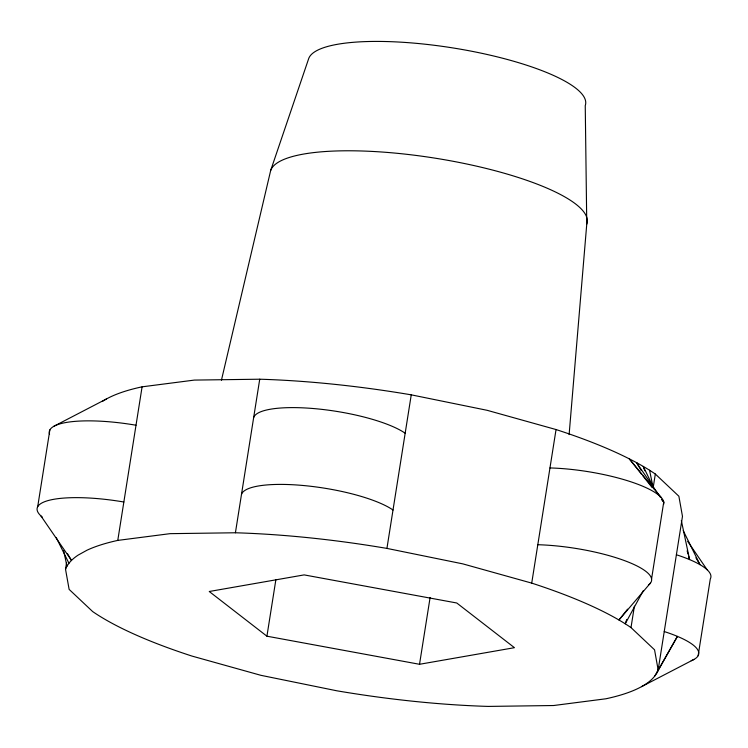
<?xml version="1.0" encoding="UTF-8"?>
<svg xmlns="http://www.w3.org/2000/svg" width="748" height="748" viewBox="0 0 748 748"><rect width="100%" height="100%" fill="white"/><g stroke="black" fill="none" stroke-linecap="round" stroke-linejoin="round"><path stroke-width="1.12" d="M569.116 434.597L586.759 224.129L585.245 105.599A140.4 34.679 9 0 0 458.674 48.882A140.4 34.679 9 0 0 308.69 58.606L270.692 170.432L221.427 380.246M37.699 506.695L49.864 429.913M102.298 401.47A300.855 74.314 9 0 1 142.092 386.828L194.377 380.087L259.734 379.208A300.855 74.314 9 0 1 411.25 394.841L487.088 410.297L556.045 429.548A300.855 74.314 9 0 1 655.323 474.036L678.875 496.233L682.475 516.372L658.156 669.937A300.855 74.314 9 0 1 605.908 698.782L553.623 705.523L488.266 706.411A300.855 74.314 9 0 1 336.75 690.778L260.912 675.322L191.956 656.071A300.855 74.314 9 0 1 92.677 611.584L69.125 589.387L65.525 569.247L66.6 562.477M65.525 569.247A307.316 75.903 9 0 1 78.185 555.081L86.983 550.219A307.316 75.903 9 0 1 117.773 540.402L142.092 386.828M117.773 540.402L170.058 533.661L235.414 532.772L259.734 379.208M266.924 636.193L209.234 591.5L304.146 574.894L456.757 602.991L514.446 647.684L419.525 664.289L266.924 636.193L275.862 579.756M235.414 532.772A300.855 74.314 9 0 1 386.931 548.406L411.25 394.841M419.525 664.289L430.109 597.484M658.156 669.937L654.547 649.797L631.003 627.6A300.855 74.314 9 0 0 531.725 583.113L556.045 429.548M631.003 627.6L634.398 606.142M653.182 487.584L655.323 474.036M651.573 578.896L663.738 502.114L661.793 499.29M698.136 655.706L710.301 578.924A80.466 19.878 9 0 0 676.398 554.764M626.712 619.484L625.225 623.804L643.317 590.63M656.772 672.994L677.426 636.38L654.837 675.949M627.572 609.171L618.961 619.999L650.414 583.113M53.94 426.238L106.44 398.974M641.56 686.645L694.06 659.381M386.931 548.406L462.769 563.861L531.725 583.113M661.092 497.373L629.283 458.833L641.485 474.157M642.915 475.962L652.256 487.687M661.587 499.412L663.738 502.114M660.493 497.411L636.52 462.629L641.26 470.576M40.888 515.877L71.49 560.42L67.385 553.511M687.674 541.328L707.112 569.742M695.911 557.765L699.988 564.665L683.223 530.631M56.184 537.466L68.956 563.263M654.453 489.529L643.28 466.434L644.72 470.773M687.132 550.837L688.057 554.118M688.665 556.306L689.591 559.588L681.335 520.543M63.636 550.575L66.965 566.208M649.554 470.24L653.032 487.2M270.692 170.432A160.455 39.635 9 0 1 442.105 159.315A160.455 39.635 9 0 1 586.759 224.129M549.967 467.939A80.466 19.878 9 0 1 663.635 504.302M253.656 417.599A80.466 19.878 9 0 1 318.919 409.053A80.466 19.878 9 0 1 405.173 433.232M537.803 544.722A80.466 19.878 9 0 1 623.682 560.308A80.466 19.878 9 0 1 648.423 584.964M49.564 434.261A80.466 19.878 9 0 1 136.014 425.229M42.337 517.13A80.466 19.878 9 0 1 123.85 502.011M664.233 631.546A80.466 19.878 9 0 1 691.199 660.699M241.492 494.381A80.466 19.878 9 0 1 306.764 485.845A80.466 19.878 9 0 1 393.009 510.014"/></g></svg>
